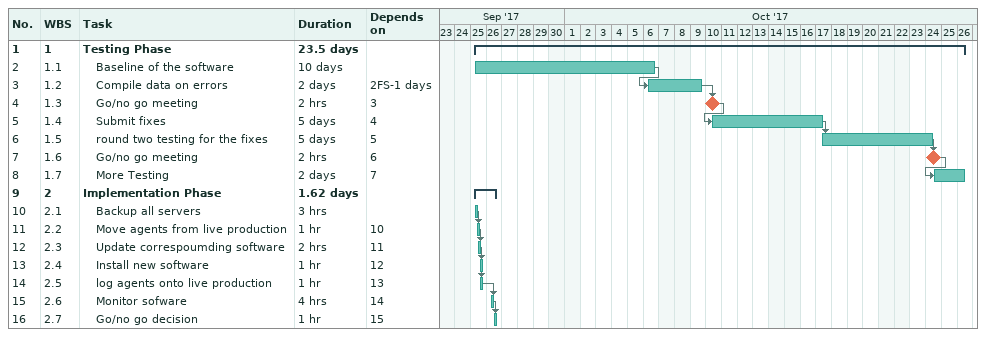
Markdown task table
| ID | WBS | Task | Duration | Start | Finish | Predecessors |
|---|---|---|---|---|---|---|
| 1 | 1 | **Testing Phase** | 23.5d | 2017-09-25 | 2017-10-26 |  |
| 2 | 1.1 | Baseline of the software | 10d | 2017-09-25 | 2017-10-06 |  |
| 3 | 1.2 | Compile data on errors | 2d | 2017-10-06 | 2017-10-09 | 2FS-1d |
| 4 | 1.3 | Go/no go meeting | 2h | 2017-10-10 | 2017-10-10 | 3 |
| 5 | 1.4 | Submit fixes | 5d | 2017-10-10 | 2017-10-17 | 4 |
| 6 | 1.5 | round two testing for the fixes | 5d | 2017-10-17 | 2017-10-24 | 5 |
| 7 | 1.6 | Go/no go meeting | 2h | 2017-10-24 | 2017-10-24 | 6 |
| 8 | 1.7 | More Testing | 2d | 2017-10-24 | 2017-10-26 | 7 |
| 9 | 2 | **Implementation Phase** | 1.62d | 2017-09-25 | 2017-09-26 |  |
| 10 | 2.1 | Backup all servers | 3h | 2017-09-25 | 2017-09-25 |  |
| 11 | 2.2 | Move agents from live production | 1h | 2017-09-25 | 2017-09-25 | 10 |
| 12 | 2.3 | Update correspoumding software | 2h | 2017-09-25 | 2017-09-25 | 11 |
| 13 | 2.4 | Install new software | 1h | 2017-09-25 | 2017-09-25 | 12 |
| 14 | 2.5 | log agents onto live production | 1h | 2017-09-25 | 2017-09-25 | 13 |
| 15 | 2.6 | Monitor sofware | 4h | 2017-09-26 | 2017-09-26 | 14 |
| 16 | 2.7 | Go/no go decision | 1h | 2017-09-26 | 2017-09-26 | 15 |
